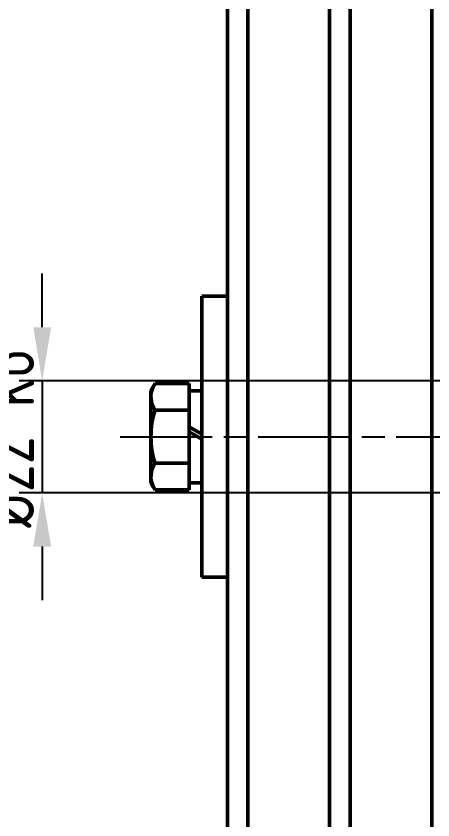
# Model space of a CAD drawing. Header units: millimetres. Extents: x -2161 to -582, y -4625 to -3434.
# Drawn here: x -1928.9 to -1901.7, y -4087.6 to -4035.2 of the extents above; entities that cross this region are included whole.
import ezdxf

# ---------------------------------------------------------------- set-up
doc = ezdxf.new("R2010")
doc.units = ezdxf.units.MM
doc.header["$LTSCALE"] = 0.5
doc.linetypes.add('AM_ISO08W050', pattern=[18, 12, -1.5, 3, -1.5])
for name, color, linetype, lineweight in [('AM_0', 7, 'Continuous', 50), ('AM_0N', 7, 'Continuous', 50), ('AM_7', 4, 'AM_ISO08W050', 25)]:
    doc.layers.add(name, color=color, linetype=linetype, lineweight=lineweight)
doc.styles.add('MyTemplate', font='tcvn+7284-2003i.ttf', dxfattribs={"width": 0.8, "height": 3.5})
doc.dimstyles.new('Copy of MyTemplate', dxfattribs={"dimtxt": 3.5, "dimasz": 3.5, "dimexe": 1.5, "dimexo": 0, "dimtad": 1, "dimtoh": 1, "dimdec": 0, "dimlfac": 3.003, "dimdsep": 46, "dimtxsty": 'MyTemplate', "dimcen": 5, "dimclrd": 3, "dimclre": 3, "dimclrt": 1, "dimadec": 0, "dimazin": 0, "dimtfac": 1, "dimtdec": 0, "dimtmove": 0, "dimatfit": 3, "dimfxl": 1, "dimlwd": 25, "dimlwe": 25, "dimarcsym": 0})

# ---------------------------------------------------------------- blocks, each defined once
blk = doc.blocks.new('*D35')
at = {"layer": 'AM_0', "color": 3, "lineweight": 25, "transparency": 16777216}
for p, q in [((-1927.231, -4055.466), (-1927.231, -4051.966)), ((-1900.488, -4058.966), (-1928.731, -4058.966)), ((-1927.231, -4058.966), (-1927.231, -4066.266)), ((-1900.488, -4066.266), (-1928.731, -4066.266)), ((-1927.231, -4069.766), (-1927.231, -4073.266))]:
    blk.add_line(p, q, dxfattribs=at)
at = {"layer": 'AM_0', "color": 3, "transparency": 16777216}
for points in [[(-1927.814, -4055.466), (-1926.648, -4055.466), (-1927.231, -4058.966)], [(-1927.814, -4069.766), (-1926.648, -4069.766), (-1927.231, -4066.266)]]:
    blk.add_solid(points, dxfattribs=at)
at = {"layer": 'Defpoints', "color": 0, "transparency": 16777216}
for p in [(-1900.488, -4058.966), (-1927.231, -4066.266), (-1900.488, -4066.266)]:
    blk.add_point(p, dxfattribs=at)
at = {"layer": 'AM_0', "color": 1, "transparency": 16777216, "insert": (-1931.962, -4062.616), "char_height": 3.5, "attachment_point": 5, "rotation": 90, "style": 'MyTemplate'}
blk.add_mtext('%%c22{}{\\C2; \\SH7/k6;}', dxfattribs=at)

msp = doc.modelspace()

# ---------------------------------------------------------------- linework, layer by layer
at = {"layer": 'AM_0'}
for p, q in [((-1913.808, -3972.612), (-1913.808, -4115.717)), ((-1908.48, -3972.612), (-1908.48, -4064.677)), ((-1907.148, -3972.612), (-1907.148, -4064.697)), ((-1901.82, -3972.612), (-1901.82, -4115.717)), ((-1915.14, -4062.604), (-1915.14, -4010.156)), ((-1916.805, -4071.761), (-1916.805, -4053.446)), ((-1916.805, -4053.446), (-1915.14, -4053.446)), ((-1915.14, -4071.761), (-1915.14, -4053.446)), ((-1915.14, -4058.941), (-1915.14, -4066.267)), ((-1916.805, -4060.605), (-1916.805, -4064.601)), ((-1917.637, -4063.756), (-1917.637, -4061.451)), ((-1916.806, -4061.938), (-1916.806, -4062.603)), ((-1908.48, -4064.677), (-1908.48, -4115.717)), ((-1907.148, -4064.697), (-1907.148, -4115.717)), ((-1915.14, -4115.051), (-1915.14, -4066.267)), ((-1915.14, -4071.761), (-1916.805, -4071.761))]:
    msp.add_line(p, q, dxfattribs=at)
at = {"layer": 'AM_0N'}
for p, q in [((-1913.806, -4062.204), (-1913.806, -4056.254)), ((-1919.867, -4059.142), (-1920.135, -4059.606)), ((-1919.867, -4059.142), (-1917.637, -4059.142)), ((-1917.637, -4059.142), (-1917.637, -4059.606)), ((-1920.135, -4065.6), (-1920.135, -4059.606)), ((-1917.637, -4059.606), (-1916.805, -4059.606)), ((-1917.637, -4061.956), (-1917.637, -4059.606)), ((-1916.805, -4062.437), (-1916.805, -4059.606)), ((-1919.867, -4060.872), (-1917.637, -4060.872)), ((-1917.637, -4061.956), (-1917.637, -4062.289)), ((-1917.637, -4062.289), (-1917.637, -4061.956)), ((-1916.805, -4062.437), (-1917.637, -4061.956)), ((-1917.637, -4065.6), (-1917.637, -4062.289)), ((-1916.805, -4062.77), (-1917.637, -4062.289)), ((-1916.805, -4065.6), (-1916.805, -4062.77)), ((-1913.806, -4068.954), (-1913.806, -4063.004)), ((-1919.867, -4064.335), (-1917.637, -4064.335)), ((-1919.867, -4066.065), (-1920.135, -4065.6)), ((-1917.637, -4065.6), (-1917.637, -4066.065)), ((-1916.805, -4065.6), (-1917.637, -4065.6)), ((-1919.867, -4066.065), (-1917.637, -4066.065))]:
    msp.add_line(p, q, dxfattribs=at)
at = {"layer": 'AM_0N', "extrusion": (0, 0, -1)}
for centre, radius, start, end in [((1918.605, -4060.007), 1.53, 325.5531, 25.5531), ((1914.413, -4062.603), 5.722, 342.3875, 17.6125), ((1918.605, -4065.2), 1.53, 334.4469, 34.4469)]:
    msp.add_arc(centre, radius, start, end, dxfattribs=at)
at = {"layer": 'AM_7'}
msp.add_line((-1922.135, -4062.603), (-1827.725, -4062.603), dxfattribs=at)

# ---------------------------------------------------------------- dimensions: what is measured, and where the dimension line sits
at = {"layer": 'AM_0'}
dim = msp.add_linear_dim(base=(-1927.231, -4066.266), p1=(-1900.488, -4058.966), p2=(-1900.488, -4066.266), angle=90, text='%%c<>{}{\\C2; \\SH7/k6;}', dimstyle='Copy of MyTemplate', override={"dimtdec": 3}, dxfattribs=at)
dim.commit()
dim.dimension.update_dxf_attribs({"geometry": '*D35', "text_midpoint": (-1927.231, -4062.616), "dimtype": 160})

doc.saveas('drawing.dxf')
